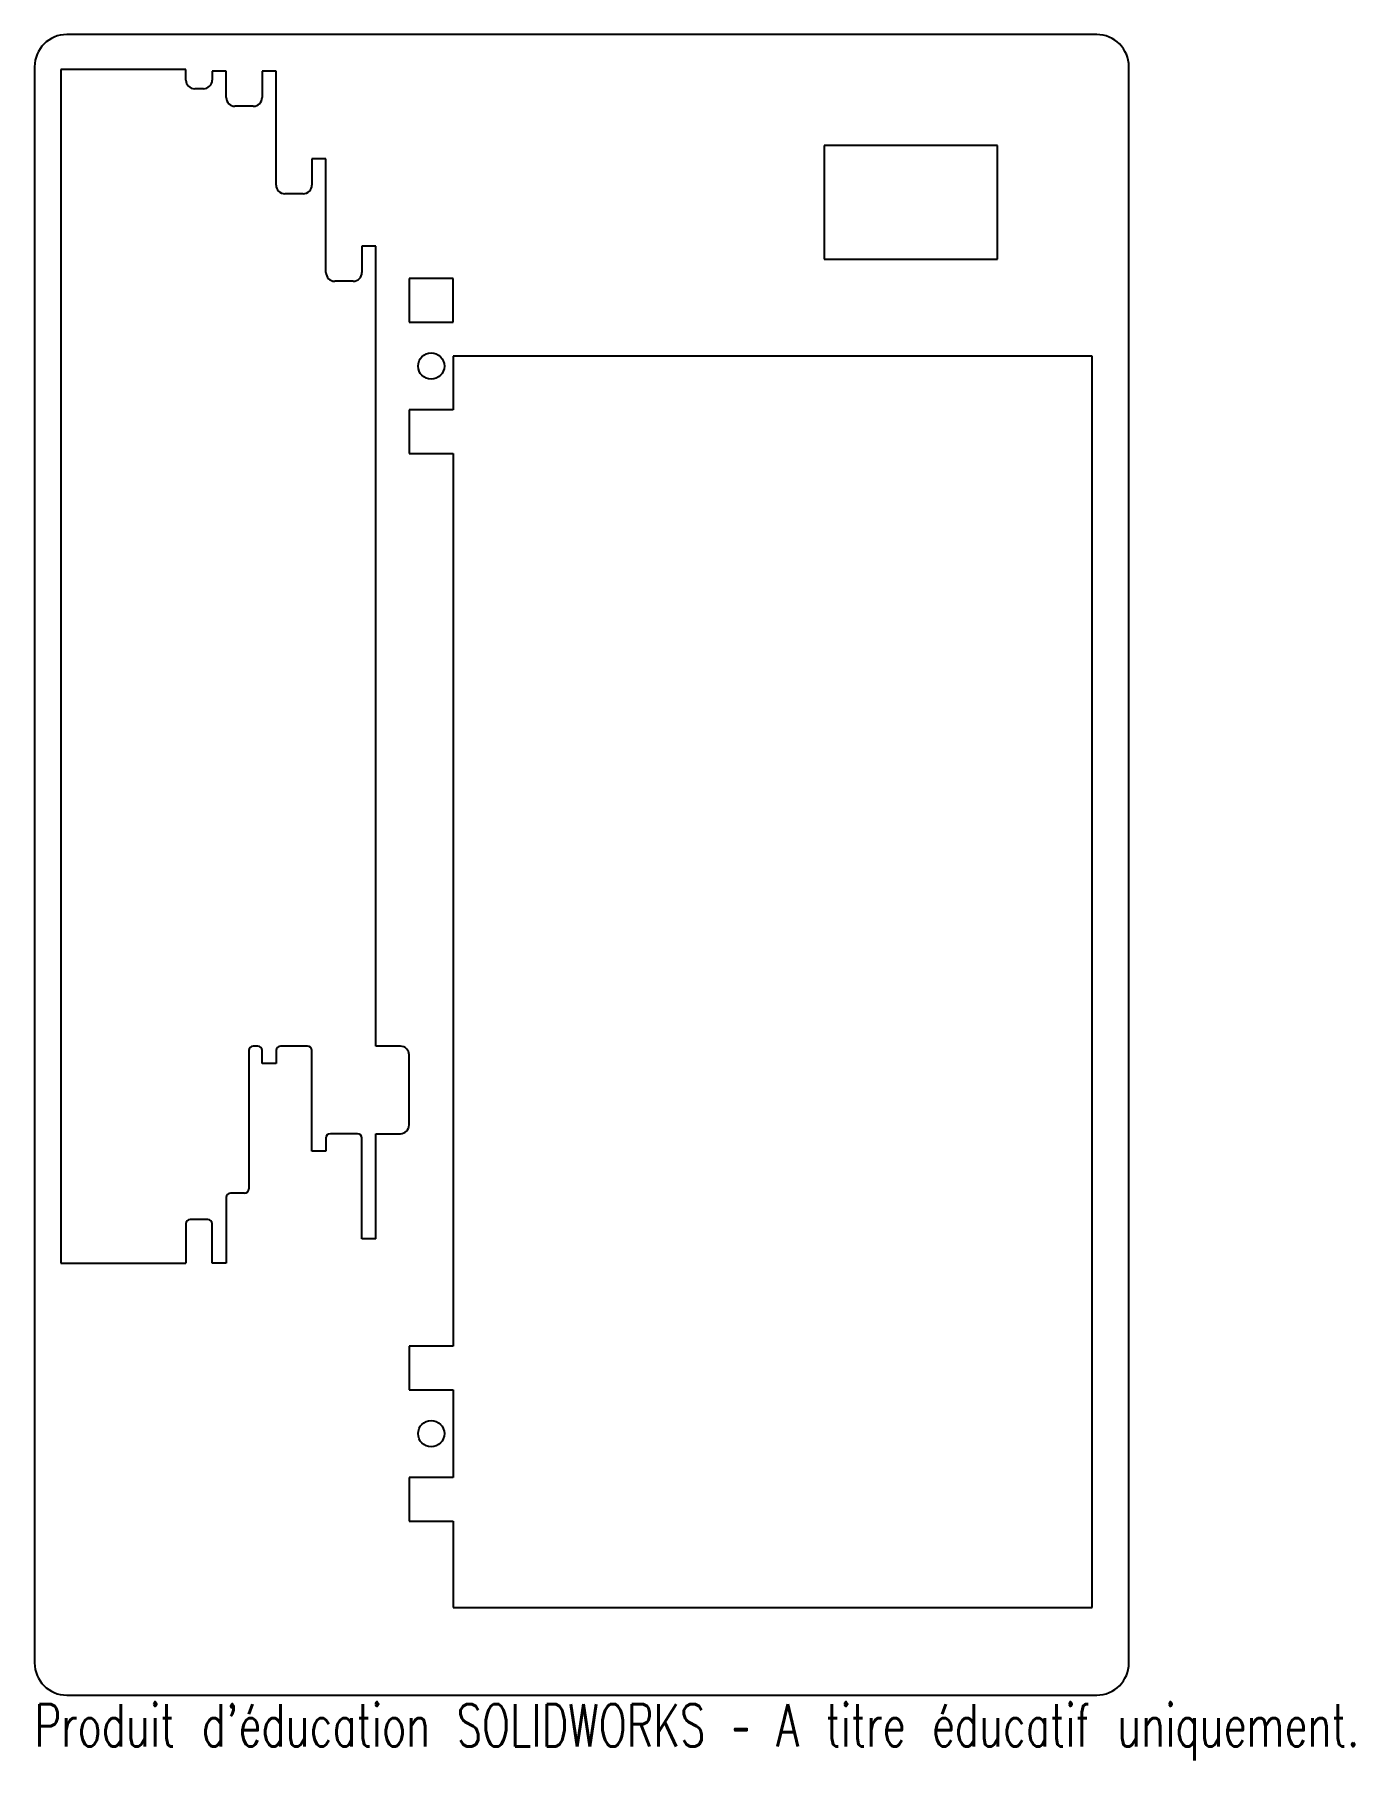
# Model space of a CAD drawing. Header units: millimetres. Extents: x -105 to 46, y -102 to 95.
import ezdxf

# ---------------------------------------------------------------- set-up
doc = ezdxf.new("R2010")
doc.units = ezdxf.units.MM
doc.styles.add('SLDTEXTSTYLE0', font='TXT', dxfattribs={"width": 0.7, "bigfont": 'bigfont'})

msp = doc.modelspace()

# ---------------------------------------------------------------- linework, layer by layer
at = {"color": 7, "linetype": 'Continuous', "lineweight": 25}
for p, q in [((16.26, 94.88), (-101.39, 94.88)), ((-105.08, 91.2), (-105.08, -91.2)), ((-102.08, 90.88), (-102.08, -45.52)), ((-87.78, 90.88), (-102.08, 90.88)), ((-87.78, 89.68), (-87.78, 90.88)), ((19.94, -91.2), (19.94, 91.2)), ((-84.78, 90.68), (-84.78, 89.68)), ((-83.18, 90.68), (-84.78, 90.68)), ((-83.18, 87.68), (-83.18, 90.68)), ((-79.08, 90.68), (-79.08, 87.68)), ((-77.48, 90.68), (-79.08, 90.68)), ((-77.48, 77.68), (-77.48, 90.68)), ((-85.78, 88.68), (-86.78, 88.68)), ((-80.08, 86.68), (-82.18, 86.68)), ((-14.86, 82.21), (-14.86, 69.21)), ((4.94, 82.21), (-14.86, 82.21)), ((4.94, 69.21), (4.94, 82.21)), ((-73.38, 80.68), (-73.38, 77.68)), ((-71.78, 80.68), (-73.38, 80.68)), ((-71.78, 67.68), (-71.78, 80.68)), ((-74.38, 76.68), (-76.48, 76.68)), ((-67.68, 70.68), (-67.68, 67.68)), ((-66.08, 70.68), (-67.68, 70.68)), ((-66.08, -20.72), (-66.08, 70.68)), ((-14.86, 69.21), (4.94, 69.21)), ((-68.68, 66.68), (-70.78, 66.68)), ((-62.26, 67), (-62.26, 62)), ((-57.26, 67), (-62.26, 67)), ((-57.26, 62), (-57.26, 67)), ((-62.26, 62), (-57.26, 62)), ((-57.26, 58.12), (-57.26, 52)), ((15.74, 58.12), (-57.26, 58.12)), ((15.74, -84.88), (15.74, 58.12)), ((-62.26, 52), (-62.26, 47)), ((-57.26, 52), (-62.26, 52)), ((-62.26, 47), (-57.26, 47)), ((-57.26, 47), (-57.26, -55)), ((-80.58, -21.22), (-80.58, -37.02)), ((-79.58, -20.72), (-80.08, -20.72)), ((-79.08, -22.72), (-79.08, -21.22)), ((-77.48, -21.22), (-77.48, -22.72)), ((-73.88, -20.72), (-76.98, -20.72)), ((-73.38, -32.72), (-73.38, -21.22)), ((-63.28, -20.72), (-66.08, -20.72)), ((-77.48, -22.72), (-79.08, -22.72)), ((-62.28, -29.72), (-62.28, -21.72)), ((-71.78, -31.22), (-71.78, -32.72)), ((-68.18, -30.72), (-71.28, -30.72)), ((-67.68, -42.72), (-67.68, -31.22)), ((-66.08, -30.72), (-63.28, -30.72)), ((-66.08, -42.72), (-66.08, -30.72)), ((-71.78, -32.72), (-73.38, -32.72)), ((-83.18, -38.02), (-83.18, -45.52)), ((-81.08, -37.52), (-82.68, -37.52)), ((-87.78, -41.02), (-87.78, -45.52)), ((-85.28, -40.52), (-87.28, -40.52)), ((-84.78, -45.52), (-84.78, -41.02)), ((-66.08, -42.72), (-67.68, -42.72)), ((-102.08, -45.52), (-87.78, -45.52)), ((-83.18, -45.52), (-84.78, -45.52)), ((-62.26, -55), (-62.26, -60)), ((-57.26, -55), (-62.26, -55)), ((-62.26, -60), (-57.26, -60)), ((-57.26, -60), (-57.26, -70)), ((-62.26, -70), (-62.26, -75)), ((-57.26, -70), (-62.26, -70)), ((-62.26, -75), (-57.26, -75)), ((-57.26, -75), (-57.26, -84.88)), ((-57.26, -84.88), (15.74, -84.88)), ((-101.39, -94.88), (16.26, -94.88))]:
    msp.add_line(p, q, dxfattribs=at)
for centre in [(-59.76, 57), (-59.76, -65)]:
    msp.add_circle(centre, 1.5, dxfattribs=at)
for centre, radius, start, end in [((-101.39, 91.2), 3.68, 90, 180), ((16.26, 91.2), 3.68, 0, 90), ((-86.78, 89.68), 1, 180, 270), ((-85.78, 89.68), 1, 270, 0), ((-82.18, 87.68), 1, 180, 270), ((-80.08, 87.68), 1, 270, 0), ((-76.48, 77.68), 1, 180, 270), ((-74.38, 77.68), 1, 270, 0), ((-70.78, 67.68), 1, 180, 270), ((-68.68, 67.68), 1, 270, 0), ((-80.08, -21.22), 0.5, 90, 180), ((-79.58, -21.22), 0.5, 0, 90), ((-76.98, -21.22), 0.5, 90, 180), ((-73.88, -21.22), 0.5, 0, 90), ((-63.28, -21.72), 1, 0, 90), ((-71.28, -31.22), 0.5, 90, 180), ((-68.18, -31.22), 0.5, 0, 90), ((-63.28, -29.72), 1, 270, 0), ((-81.08, -37.02), 0.5, 270, 0), ((-82.68, -38.02), 0.5, 90, 180), ((-87.28, -41.02), 0.5, 90, 180), ((-85.28, -41.02), 0.5, 0, 90), ((-101.39, -91.2), 3.68, 180, 270), ((16.26, -91.2), 3.68, 270, 0)]:
    msp.add_arc(centre, radius, start, end, dxfattribs=at)

# ---------------------------------------------------------------- texts
at = {"color": 7, "linetype": 'Continuous', "insert": (-105.08, -95.9), "char_height": 4.8336, "attachment_point": 1, "style": 'SLDTEXTSTYLE0'}
msp.add_mtext("Produit d'éducation SOLIDWORKS – A titre éducatif uniquement.", dxfattribs=at)

doc.saveas('drawing.dxf')
